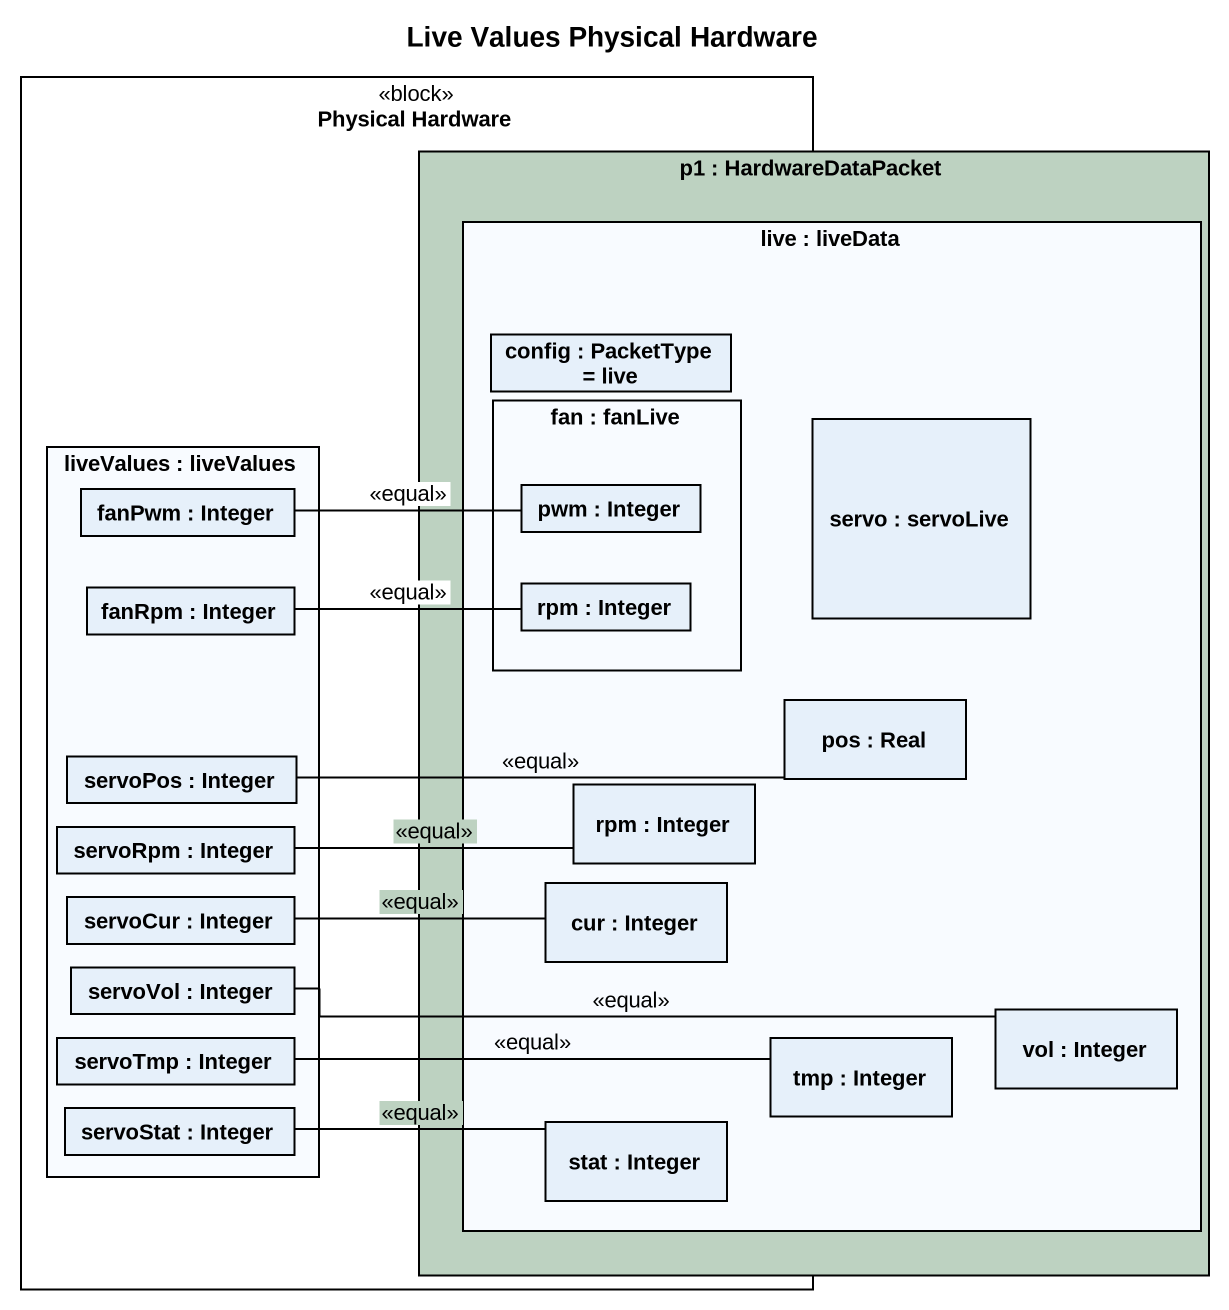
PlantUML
@startuml
title Live Values Physical Hardware
rectangle "Physical Hardware" as Physical_Hardware <<block>> {
  rectangle "p1 : HardwareDataPacket" as p1 #BDD2C1 {
    rectangle "live : liveData" as live {
      rectangle "config : PacketType = live" as config
      rectangle "fan : fanLive" as fan {
        rectangle "pwm : Integer" as pwm
        rectangle "rpm : Integer" as rpm
      }
      rectangle "servo : servoLive" as servo
      rectangle "pos : Real" as pos
      rectangle "rpm : Integer" as rpm_2
      rectangle "cur : Integer" as cur
      rectangle "vol : Integer" as vol
      rectangle "tmp : Integer" as tmp
      rectangle "stat : Integer" as stat
    }
  }
  rectangle "liveValues : liveValues" as liveValues {
    rectangle "fanPwm : Integer" as fanPwm
    rectangle "fanRpm : Integer" as fanRpm
    rectangle "servoRpm : Integer" as servoRpm
    rectangle "servoPos : Integer" as servoPos
    rectangle "servoCur : Integer" as servoCur
    rectangle "servoVol : Integer" as servoVol
    rectangle "servoTmp : Integer" as servoTmp
    rectangle "servoStat : Integer" as servoStat
  }
}
fanPwm -right- pwm : <<equal>>
fanRpm -right- rpm : <<equal>>
pos -left- servoPos : <<equal>>
rpm_2 -left- servoRpm : <<equal>>
servoCur -right- cur : <<equal>>
vol -left- servoVol : <<equal>>
tmp -left- servoTmp : <<equal>>
stat -left- servoStat : <<equal>>
@enduml
